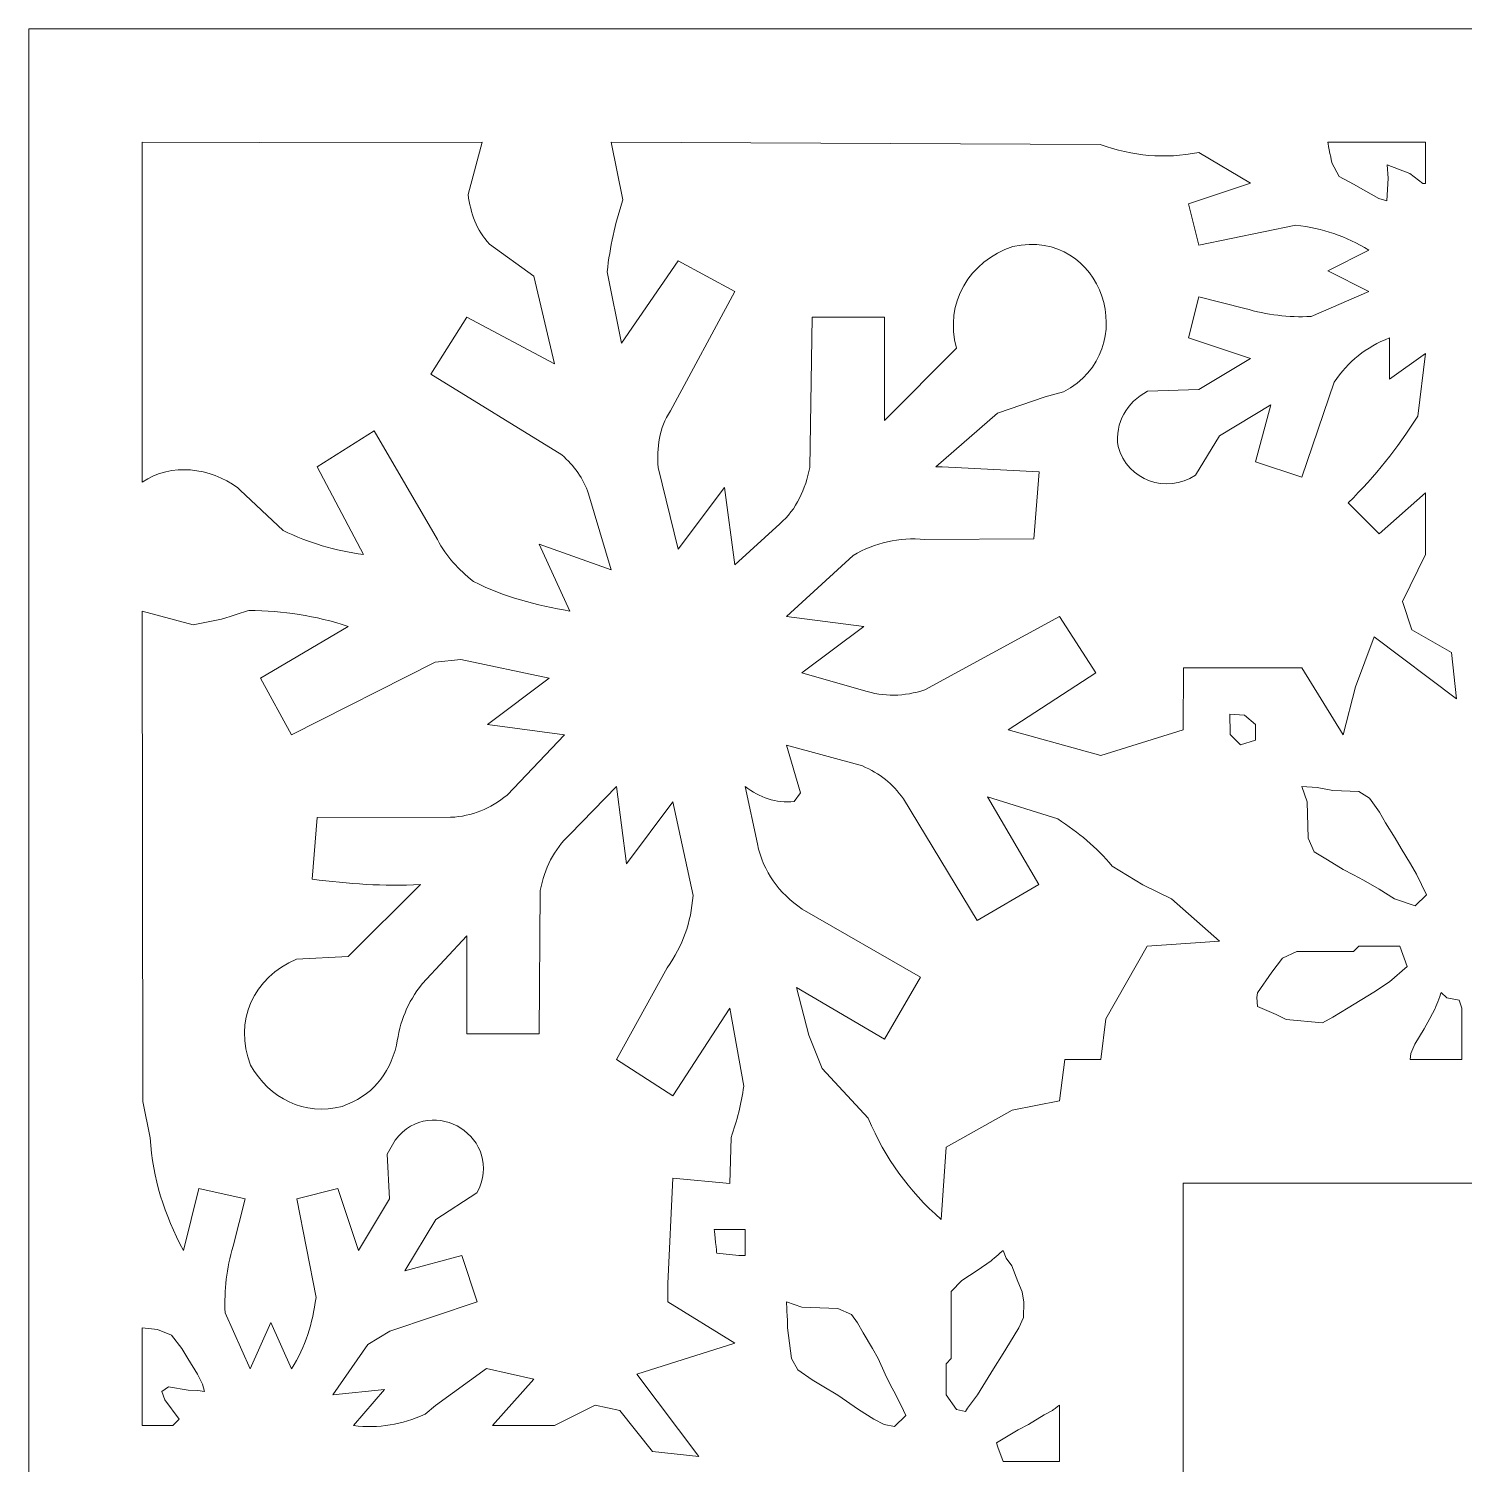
# Model space of a CAD drawing. Header units: centimetres. Extents: x -13.8 to 13.8, y -13.7 to 13.7.
# Drawn here: x 0.954 to 4.153, y 10.472 to 13.671 of the extents above; entities that cross this region are included whole.
import ezdxf

# ---------------------------------------------------------------- set-up
doc = ezdxf.new("R2010")
doc.units = ezdxf.units.CM
doc.header["$MEASUREMENT"] = 0
doc.layers.add('Layer 1', color=7, linetype='Continuous')

msp = doc.modelspace()

# ---------------------------------------------------------------- linework, layer by layer
at = {"layer": 'Layer 1', "lineweight": 0}
msp.add_lwpolyline([(0.95375, 0.85022), (13.77439, 0.85022), (13.77439, 13.67104), (0.95375, 13.67104), (0.95375, 0.85022)], close=True, dxfattribs=at)
at = {"layer": 'Layer 1', "color": 7, "lineweight": 0}
msp.add_lwpolyline([(3.52682, 3.42348), (11.2013, 3.42348), (11.2013, 11.09776), (3.52682, 11.09776), (3.52682, 3.42348)], close=True, dxfattribs=at)
for points, knots in [([(1.20631, 13.41845), (1.20631, 13.41845), (1.46883, 13.41731), (1.46883, 13.41731), (1.46883, 13.41731), (1.46883, 13.41731), (1.9645, 13.41845), (1.9645, 13.41845), (1.9645, 13.41845), (1.9645, 13.41845), (1.93307, 13.30129), (1.93307, 13.30129), (1.93307, 13.30129), (1.93841, 13.25901), (1.95175, 13.22318), (1.98051, 13.19099), (1.98051, 13.19099), (1.98051, 13.19099), (2.07917, 13.11955), (2.07917, 13.11955), (2.07917, 13.11955), (2.07917, 13.11955), (2.12547, 12.92447), (2.12547, 12.92447), (2.12547, 12.92447), (2.12547, 12.92447), (1.93002, 13.0279), (1.93002, 13.0279), (1.93002, 13.0279), (1.93002, 13.0279), (1.84982, 12.9014), (1.84982, 12.9014), (1.84982, 12.9014), (1.84982, 12.9014), (2.14205, 12.72119), (2.14205, 12.72119), (2.14205, 12.72119), (2.16891, 12.69682), (2.19026, 12.66938), (2.20129, 12.63433), (2.20129, 12.63433), (2.20129, 12.63433), (2.25159, 12.46478), (2.25159, 12.46478), (2.25159, 12.46478), (2.25159, 12.46478), (2.09099, 12.52233), (2.09099, 12.52233), (2.09099, 12.52233), (2.09099, 12.52233), (2.15994, 12.37297), (2.15994, 12.37297), (2.15994, 12.37297), (2.08451, 12.38689), (2.01344, 12.40345), (1.94486, 12.43927), (1.94486, 12.43927), (1.91094, 12.46575), (1.88504, 12.49433), (1.86466, 12.53243), (1.86466, 12.53243), (1.86466, 12.53243), (1.72332, 12.77495), (1.72332, 12.77495), (1.72332, 12.77495), (1.72332, 12.77495), (1.59682, 12.69457), (1.59682, 12.69457), (1.59682, 12.69457), (1.59682, 12.69457), (1.70006, 12.49931), (1.70006, 12.49931), (1.70006, 12.49931), (1.63529, 12.50825), (1.57928, 12.52408), (1.52062, 12.55305), (1.52062, 12.55305), (1.52062, 12.55305), (1.42479, 12.6424), (1.42479, 12.6424), (1.42479, 12.6424), (1.42479, 12.6424), (1.41966, 12.64793), (1.41966, 12.64793), (1.41966, 12.64793), (1.35698, 12.69251), (1.27316, 12.70489), (1.2063, 12.66031), (1.2063, 12.66031), (1.2063, 12.66031), (1.20631, 13.41845), (1.20631, 13.41845)], [0, 0, 0, 0, 0.0416667, 0.0416667, 0.0416667, 0.0416667, 0.0833333, 0.0833333, 0.0833333, 0.0833333, 0.125, 0.125, 0.125, 0.125, 0.1666667, 0.1666667, 0.1666667, 0.1666667, 0.2083333, 0.2083333, 0.2083333, 0.2083333, 0.25, 0.25, 0.25, 0.25, 0.2916667, 0.2916667, 0.2916667, 0.2916667, 0.3333333, 0.3333333, 0.3333333, 0.3333333, 0.375, 0.375, 0.375, 0.375, 0.4166667, 0.4166667, 0.4166667, 0.4166667, 0.4583333, 0.4583333, 0.4583333, 0.4583333, 0.5, 0.5, 0.5, 0.5, 0.5416667, 0.5416667, 0.5416667, 0.5416667, 0.5833333, 0.5833333, 0.5833333, 0.5833333, 0.625, 0.625, 0.625, 0.625, 0.6666667, 0.6666667, 0.6666667, 0.6666667, 0.7083333, 0.7083333, 0.7083333, 0.7083333, 0.75, 0.75, 0.75, 0.75, 0.7916667, 0.7916667, 0.7916667, 0.7916667, 0.8333333, 0.8333333, 0.8333333, 0.8333333, 0.875, 0.875, 0.875, 0.875, 0.9166667, 0.9166667, 0.9166667, 0.9166667, 1, 1, 1, 1]), ([(2.2516, 13.41845), (2.2516, 13.41845), (3.34145, 13.41332), (3.34145, 13.41332), (3.34145, 13.41332), (3.41556, 13.38702), (3.48395, 13.37998), (3.56148, 13.39541), (3.56148, 13.39541), (3.56148, 13.39541), (3.67636, 13.32646), (3.67636, 13.32646), (3.67636, 13.32646), (3.67636, 13.32646), (3.53862, 13.28055), (3.53862, 13.28055), (3.53862, 13.28055), (3.53862, 13.28055), (3.56129, 13.18853), (3.56129, 13.18853), (3.56129, 13.18853), (3.56129, 13.18853), (3.77769, 13.23293), (3.77769, 13.23293), (3.77769, 13.23293), (3.83828, 13.22608), (3.88837, 13.20912), (3.94057, 13.17729), (3.94057, 13.17729), (3.94057, 13.17729), (3.84876, 13.13138), (3.84876, 13.13138), (3.84876, 13.13138), (3.84876, 13.13138), (3.94039, 13.08508), (3.94039, 13.08508), (3.94039, 13.08508), (3.94039, 13.08508), (3.8122, 13.02965), (3.8122, 13.02965), (3.8122, 13.02965), (3.75963, 13.02737), (3.71446, 13.0329), (3.66417, 13.04775), (3.66417, 13.04775), (3.66417, 13.04775), (3.5613, 13.07384), (3.5613, 13.07384), (3.5613, 13.07384), (3.5613, 13.07384), (3.53863, 12.98182), (3.53863, 12.98182), (3.53863, 12.98182), (3.53863, 12.98182), (3.67637, 12.93591), (3.67637, 12.93591), (3.67637, 12.93591), (3.67637, 12.93591), (3.5613, 12.86696), (3.5613, 12.86696), (3.5613, 12.86696), (3.5613, 12.86696), (3.44719, 12.86315), (3.44719, 12.86315), (3.44719, 12.86315), (3.40015, 12.83762), (3.37443, 12.79362), (3.38147, 12.73991), (3.38147, 12.73991), (3.40298, 12.66411), (3.48834, 12.63304), (3.55424, 12.67609), (3.55424, 12.67609), (3.55424, 12.67609), (3.60758, 12.76353), (3.60758, 12.76353), (3.60758, 12.76353), (3.60758, 12.76353), (3.72225, 12.83248), (3.72225, 12.83248), (3.72225, 12.83248), (3.72225, 12.83248), (3.68777, 12.70598), (3.68777, 12.70598), (3.68777, 12.70598), (3.68777, 12.70598), (3.79122, 12.6715), (3.79122, 12.6715), (3.79122, 12.6715), (3.79122, 12.6715), (3.86284, 12.88314), (3.86284, 12.88314), (3.86284, 12.88314), (3.89483, 12.92923), (3.93333, 12.96201), (3.98667, 12.9818), (3.98667, 12.9818), (3.98667, 12.9818), (3.98667, 12.88999), (3.98667, 12.88999), (3.98667, 12.88999), (3.98667, 12.88999), (4.06687, 12.94733), (4.06687, 12.94733), (4.06687, 12.94733), (4.06687, 12.94733), (4.04935, 12.80731), (4.04935, 12.80731), (4.04935, 12.80731), (4.00305, 12.73434), (3.95563, 12.6751), (3.89465, 12.61435), (3.89465, 12.61435), (3.89465, 12.61435), (3.96344, 12.5454), (3.96344, 12.5454), (3.96344, 12.5454), (3.96344, 12.5454), (4.06687, 12.63703), (4.06687, 12.63703), (4.06687, 12.63703), (4.06687, 12.63703), (4.06687, 12.49929), (4.06687, 12.49929), (4.06687, 12.49929), (4.06687, 12.49929), (4.01562, 12.39451), (4.01562, 12.39451), (4.01562, 12.39451), (4.01562, 12.39451), (4.03581, 12.33106), (4.03581, 12.33106), (4.03581, 12.33106), (4.03581, 12.33106), (4.12439, 12.28095), (4.12439, 12.28095), (4.12439, 12.28095), (4.12439, 12.28095), (4.13582, 12.17771), (4.13582, 12.17771), (4.13582, 12.17771), (4.13582, 12.17771), (3.9522, 12.31545), (3.9522, 12.31545), (3.9522, 12.31545), (3.9522, 12.31545), (3.91048, 12.20401), (3.91048, 12.20401), (3.91048, 12.20401), (3.91048, 12.20401), (3.88325, 12.09752), (3.88325, 12.09752), (3.88325, 12.09752), (3.88325, 12.09752), (3.79123, 12.24648), (3.79123, 12.24648), (3.79123, 12.24648), (3.79123, 12.24648), (3.52702, 12.24667), (3.52702, 12.24667), (3.52702, 12.24667), (3.52702, 12.24667), (3.52683, 12.10874), (3.52683, 12.10874), (3.52683, 12.10874), (3.52683, 12.10874), (3.34318, 12.05122), (3.34318, 12.05122), (3.34318, 12.05122), (3.34318, 12.05122), (3.1363, 12.10874), (3.1363, 12.10874), (3.1363, 12.10874), (3.1363, 12.10874), (3.33175, 12.23524), (3.33175, 12.23524), (3.33175, 12.23524), (3.33175, 12.23524), (3.25118, 12.36137), (3.25118, 12.36137), (3.25118, 12.36137), (3.25118, 12.36137), (2.95096, 12.19735), (2.95096, 12.19735), (2.95096, 12.19735), (2.90447, 12.18325), (2.86008, 12.18079), (2.8138, 12.1964), (2.8138, 12.1964), (2.8138, 12.1964), (2.67704, 12.23527), (2.67704, 12.23527), (2.67704, 12.23527), (2.67704, 12.23527), (2.81478, 12.33872), (2.81478, 12.33872), (2.81478, 12.33872), (2.81478, 12.33872), (2.64256, 12.36139), (2.64256, 12.36139), (2.64256, 12.36139), (2.64256, 12.36139), (2.79078, 12.4972), (2.79078, 12.4972), (2.79078, 12.4972), (2.84145, 12.52559), (2.89251, 12.53834), (2.95099, 12.53244), (2.95099, 12.53244), (2.95099, 12.53244), (3.19388, 12.53379), (3.19388, 12.53379), (3.19388, 12.53379), (3.19388, 12.53379), (3.20531, 12.68333), (3.20531, 12.68333), (3.20531, 12.68333), (3.20531, 12.68333), (2.98961, 12.69473), (2.98961, 12.69473), (2.98961, 12.69473), (2.98961, 12.69473), (2.9755, 12.69473), (2.9755, 12.69473), (2.9755, 12.69473), (2.9755, 12.69473), (3.11247, 12.81456), (3.11247, 12.81456), (3.11247, 12.81456), (3.11247, 12.81456), (3.21896, 12.85094), (3.21896, 12.85094), (3.21896, 12.85094), (3.21896, 12.85094), (3.25992, 12.8616), (3.25992, 12.8616), (3.25992, 12.8616), (3.43746, 12.95476), (3.34774, 13.22945), (3.14715, 13.18545), (3.14715, 13.18545), (3.05018, 13.15346), (2.9934, 13.05972), (3.02161, 12.95915), (3.02161, 12.95915), (3.02161, 12.95915), (2.86064, 12.79799), (2.86064, 12.79799), (2.86064, 12.79799), (2.86064, 12.79799), (2.86064, 13.02791), (2.86064, 13.02791), (2.86064, 13.02791), (2.86064, 13.02791), (2.69968, 13.02792), (2.69968, 13.02792), (2.69968, 13.02792), (2.69968, 13.02792), (2.69455, 12.69283), (2.69455, 12.69283), (2.69455, 12.69283), (2.68484, 12.64579), (2.66521, 12.5993), (2.6275, 12.56787), (2.6275, 12.56787), (2.6275, 12.56787), (2.52728, 12.47643), (2.52728, 12.47643), (2.52728, 12.47643), (2.52728, 12.47643), (2.50463, 12.64883), (2.50463, 12.64883), (2.50463, 12.64883), (2.50463, 12.64883), (2.40118, 12.5109), (2.40118, 12.5109), (2.40118, 12.5109), (2.40118, 12.5109), (2.35641, 12.69283), (2.35641, 12.69283), (2.35641, 12.69283), (2.35355, 12.73646), (2.35869, 12.7816), (2.38385, 12.81914), (2.38385, 12.81914), (2.38385, 12.81914), (2.52728, 13.08507), (2.52728, 13.08507), (2.52728, 13.08507), (2.52728, 13.08507), (2.40118, 13.15402), (2.40118, 13.15402), (2.40118, 13.15402), (2.40118, 13.15402), (2.27468, 12.97037), (2.27468, 12.97037), (2.27468, 12.97037), (2.27468, 12.97037), (2.24269, 13.12925), (2.24269, 13.12925), (2.24269, 13.12925), (2.24954, 13.18508), (2.25984, 13.23612), (2.27793, 13.28967), (2.27793, 13.28967), (2.27793, 13.28967), (2.2516, 13.41845), (2.2516, 13.41845)], [0, 0, 0, 0, 0.0128205, 0.0128205, 0.0128205, 0.0128205, 0.025641, 0.025641, 0.025641, 0.025641, 0.0384615, 0.0384615, 0.0384615, 0.0384615, 0.0512821, 0.0512821, 0.0512821, 0.0512821, 0.0641026, 0.0641026, 0.0641026, 0.0641026, 0.0769231, 0.0769231, 0.0769231, 0.0769231, 0.0897436, 0.0897436, 0.0897436, 0.0897436, 0.1025641, 0.1025641, 0.1025641, 0.1025641, 0.1153846, 0.1153846, 0.1153846, 0.1153846, 0.1282051, 0.1282051, 0.1282051, 0.1282051, 0.1410256, 0.1410256, 0.1410256, 0.1410256, 0.1538462, 0.1538462, 0.1538462, 0.1538462, 0.1666667, 0.1666667, 0.1666667, 0.1666667, 0.1794872, 0.1794872, 0.1794872, 0.1794872, 0.1923077, 0.1923077, 0.1923077, 0.1923077, 0.2051282, 0.2051282, 0.2051282, 0.2051282, 0.2179487, 0.2179487, 0.2179487, 0.2179487, 0.2307692, 0.2307692, 0.2307692, 0.2307692, 0.2435897, 0.2435897, 0.2435897, 0.2435897, 0.2564103, 0.2564103, 0.2564103, 0.2564103, 0.2692308, 0.2692308, 0.2692308, 0.2692308, 0.2820513, 0.2820513, 0.2820513, 0.2820513, 0.2948718, 0.2948718, 0.2948718, 0.2948718, 0.3076923, 0.3076923, 0.3076923, 0.3076923, 0.3205128, 0.3205128, 0.3205128, 0.3205128, 0.3333333, 0.3333333, 0.3333333, 0.3333333, 0.3461538, 0.3461538, 0.3461538, 0.3461538, 0.3589744, 0.3589744, 0.3589744, 0.3589744, 0.3717949, 0.3717949, 0.3717949, 0.3717949, 0.3846154, 0.3846154, 0.3846154, 0.3846154, 0.3974359, 0.3974359, 0.3974359, 0.3974359, 0.4102564, 0.4102564, 0.4102564, 0.4102564, 0.4230769, 0.4230769, 0.4230769, 0.4230769, 0.4358974, 0.4358974, 0.4358974, 0.4358974, 0.4487179, 0.4487179, 0.4487179, 0.4487179, 0.4615385, 0.4615385, 0.4615385, 0.4615385, 0.474359, 0.474359, 0.474359, 0.474359, 0.4871795, 0.4871795, 0.4871795, 0.4871795, 0.5, 0.5, 0.5, 0.5, 0.5128205, 0.5128205, 0.5128205, 0.5128205, 0.525641, 0.525641, 0.525641, 0.525641, 0.5384615, 0.5384615, 0.5384615, 0.5384615, 0.5512821, 0.5512821, 0.5512821, 0.5512821, 0.5641026, 0.5641026, 0.5641026, 0.5641026, 0.5769231, 0.5769231, 0.5769231, 0.5769231, 0.5897436, 0.5897436, 0.5897436, 0.5897436, 0.6025641, 0.6025641, 0.6025641, 0.6025641, 0.6153846, 0.6153846, 0.6153846, 0.6153846, 0.6282051, 0.6282051, 0.6282051, 0.6282051, 0.6410256, 0.6410256, 0.6410256, 0.6410256, 0.6538462, 0.6538462, 0.6538462, 0.6538462, 0.6666667, 0.6666667, 0.6666667, 0.6666667, 0.6794872, 0.6794872, 0.6794872, 0.6794872, 0.6923077, 0.6923077, 0.6923077, 0.6923077, 0.7051282, 0.7051282, 0.7051282, 0.7051282, 0.7179487, 0.7179487, 0.7179487, 0.7179487, 0.7307692, 0.7307692, 0.7307692, 0.7307692, 0.7435897, 0.7435897, 0.7435897, 0.7435897, 0.7564103, 0.7564103, 0.7564103, 0.7564103, 0.7692308, 0.7692308, 0.7692308, 0.7692308, 0.7820513, 0.7820513, 0.7820513, 0.7820513, 0.7948718, 0.7948718, 0.7948718, 0.7948718, 0.8076923, 0.8076923, 0.8076923, 0.8076923, 0.8205128, 0.8205128, 0.8205128, 0.8205128, 0.8333333, 0.8333333, 0.8333333, 0.8333333, 0.8461538, 0.8461538, 0.8461538, 0.8461538, 0.8589744, 0.8589744, 0.8589744, 0.8589744, 0.8717949, 0.8717949, 0.8717949, 0.8717949, 0.8846154, 0.8846154, 0.8846154, 0.8846154, 0.8974359, 0.8974359, 0.8974359, 0.8974359, 0.9102564, 0.9102564, 0.9102564, 0.9102564, 0.9230769, 0.9230769, 0.9230769, 0.9230769, 0.9358974, 0.9358974, 0.9358974, 0.9358974, 0.9487179, 0.9487179, 0.9487179, 0.9487179, 0.9615385, 0.9615385, 0.9615385, 0.9615385, 0.974359, 0.974359, 0.974359, 0.974359, 1, 1, 1, 1]), ([(3.84876, 13.41845), (3.84876, 13.41845), (4.06688, 13.41845), (4.06688, 13.41845), (4.06688, 13.41845), (4.06688, 13.41845), (4.06688, 13.32643), (4.06688, 13.32643), (4.06688, 13.32643), (4.06688, 13.32643), (4.06098, 13.32606), (4.06098, 13.32606), (4.06098, 13.32606), (4.06098, 13.32606), (4.03203, 13.34815), (4.03203, 13.34815), (4.03203, 13.34815), (4.03203, 13.34815), (3.98155, 13.36778), (3.98155, 13.36778), (3.98155, 13.36778), (3.98155, 13.36778), (3.98346, 13.33767), (3.98346, 13.33767), (3.98346, 13.33767), (3.98346, 13.33767), (3.98079, 13.28777), (3.98079, 13.28777), (3.98079, 13.28777), (3.98079, 13.28777), (3.96251, 13.29253), (3.96251, 13.29253), (3.96251, 13.29253), (3.96251, 13.29253), (3.9288, 13.31195), (3.9288, 13.31195), (3.9288, 13.31195), (3.9288, 13.31195), (3.90594, 13.32433), (3.90594, 13.32433), (3.90594, 13.32433), (3.90594, 13.32433), (3.87432, 13.34148), (3.87432, 13.34148), (3.87432, 13.34148), (3.87432, 13.34148), (3.85813, 13.37215), (3.85813, 13.37215), (3.85813, 13.37215), (3.8581, 13.37215), (3.84953, 13.41215), (3.84876, 13.41845)], [0, 0, 0, 0, 0.0714286, 0.0714286, 0.0714286, 0.0714286, 0.1428571, 0.1428571, 0.1428571, 0.1428571, 0.2142857, 0.2142857, 0.2142857, 0.2142857, 0.2857143, 0.2857143, 0.2857143, 0.2857143, 0.3571429, 0.3571429, 0.3571429, 0.3571429, 0.4285714, 0.4285714, 0.4285714, 0.4285714, 0.5, 0.5, 0.5, 0.5, 0.5714286, 0.5714286, 0.5714286, 0.5714286, 0.6428571, 0.6428571, 0.6428571, 0.6428571, 0.7142857, 0.7142857, 0.7142857, 0.7142857, 0.7857143, 0.7857143, 0.7857143, 0.7857143, 0.8571429, 0.8571429, 0.8571429, 0.8571429, 1, 1, 1, 1]), ([(1.44407, 12.37451), (1.52199, 12.37319), (1.59171, 12.36366), (1.66582, 12.33869), (1.66582, 12.33869), (1.66582, 12.33869), (1.47056, 12.22344), (1.47056, 12.22344), (1.47056, 12.22344), (1.47056, 12.22344), (1.53951, 12.09731), (1.53951, 12.09731), (1.53951, 12.09731), (1.53951, 12.09731), (1.85934, 12.25963), (1.85934, 12.25963), (1.85934, 12.25963), (1.85934, 12.25963), (1.91689, 12.26553), (1.91689, 12.26553), (1.91689, 12.26553), (1.91689, 12.26553), (2.11369, 12.22343), (2.11369, 12.22343), (2.11369, 12.22343), (2.11369, 12.22343), (1.97595, 12.11998), (1.97595, 12.11998), (1.97595, 12.11998), (1.97595, 12.11998), (2.14817, 12.09731), (2.14817, 12.09731), (2.14817, 12.09731), (2.14817, 12.09731), (2.01995, 11.96282), (2.01995, 11.96282), (2.01995, 11.96282), (1.98204, 11.93271), (1.94261, 11.91557), (1.89403, 11.91366), (1.89403, 11.91366), (1.89403, 11.91366), (1.59685, 11.91329), (1.59685, 11.91329), (1.59685, 11.91329), (1.59685, 11.91329), (1.58542, 11.77536), (1.58542, 11.77536), (1.58542, 11.77536), (1.66755, 11.76583), (1.74372, 11.7584), (1.8268, 11.76412), (1.8268, 11.76412), (1.8268, 11.76412), (1.66564, 11.60315), (1.66564, 11.60315), (1.66564, 11.60315), (1.66564, 11.60315), (1.55057, 11.59725), (1.55057, 11.59725), (1.55057, 11.59725), (1.45474, 11.55743), (1.41, 11.45856), (1.44828, 11.36122), (1.44828, 11.36122), (1.49, 11.28674), (1.56753, 11.2475), (1.6523, 11.2692), (1.6523, 11.2692), (1.71821, 11.29264), (1.7567, 11.33855), (1.77364, 11.40599), (1.77364, 11.40599), (1.78068, 11.4578), (1.79764, 11.50087), (1.8306, 11.5422), (1.8306, 11.5422), (1.8306, 11.5422), (1.93003, 11.64925), (1.93003, 11.64925), (1.93003, 11.64925), (1.93003, 11.64925), (1.93003, 11.43076), (1.93003, 11.43076), (1.93003, 11.43076), (1.93003, 11.43076), (2.091, 11.43074), (2.091, 11.43074), (2.091, 11.43074), (2.091, 11.43074), (2.09367, 11.75059), (2.09367, 11.75059), (2.09367, 11.75059), (2.10396, 11.79935), (2.12299, 11.84126), (2.16035, 11.87574), (2.16035, 11.87574), (2.16035, 11.87574), (2.26343, 11.98223), (2.26343, 11.98223), (2.26343, 11.98223), (2.26343, 11.98223), (2.2861, 11.80983), (2.2861, 11.80983), (2.2861, 11.80983), (2.2861, 11.80983), (2.38955, 11.94776), (2.38955, 11.94776), (2.38955, 11.94776), (2.38955, 11.94776), (2.43432, 11.73916), (2.43432, 11.73916), (2.43432, 11.73916), (2.42956, 11.6782), (2.41204, 11.62809), (2.37659, 11.57837), (2.37659, 11.57837), (2.37659, 11.57837), (2.26343, 11.37358), (2.26343, 11.37358), (2.26343, 11.37358), (2.26343, 11.37358), (2.38956, 11.2928), (2.38956, 11.2928), (2.38956, 11.2928), (2.38956, 11.2928), (2.51603, 11.48825), (2.51603, 11.48825), (2.51603, 11.48825), (2.51603, 11.48825), (2.54728, 11.31434), (2.54728, 11.31434), (2.54728, 11.31434), (2.54138, 11.27396), (2.53299, 11.23795), (2.51889, 11.19985), (2.51889, 11.19985), (2.51889, 11.19985), (2.51603, 11.09775), (2.51603, 11.09775), (2.51603, 11.09775), (2.51603, 11.09775), (2.38956, 11.10918), (2.38956, 11.10918), (2.38956, 11.10918), (2.38956, 11.10918), (2.37773, 10.87447), (2.37773, 10.87447), (2.37773, 10.87447), (2.37773, 10.87447), (2.37831, 10.83351), (2.37831, 10.83351), (2.37831, 10.83351), (2.37831, 10.83351), (2.52727, 10.74149), (2.52727, 10.74149), (2.52727, 10.74149), (2.52727, 10.74149), (2.30915, 10.67254), (2.30915, 10.67254), (2.30915, 10.67254), (2.30915, 10.67254), (2.44708, 10.48871), (2.44708, 10.48871), (2.44708, 10.48871), (2.44708, 10.48871), (2.34363, 10.50014), (2.34363, 10.50014), (2.34363, 10.50014), (2.34363, 10.50014), (2.27087, 10.59121), (2.27087, 10.59121), (2.27087, 10.59121), (2.27087, 10.59121), (2.21621, 10.60359), (2.21621, 10.60359), (2.21621, 10.60359), (2.21621, 10.60359), (2.12554, 10.55768), (2.12554, 10.55768), (2.12554, 10.55768), (2.12554, 10.55768), (1.9876, 10.55769), (1.9876, 10.55769), (1.9876, 10.55769), (1.9876, 10.55769), (2.07923, 10.66112), (2.07923, 10.66112), (2.07923, 10.66112), (2.07923, 10.66112), (1.9739, 10.68493), (1.9739, 10.68493), (1.9739, 10.68493), (1.9739, 10.68493), (1.85997, 10.60225), (1.85997, 10.60225), (1.85997, 10.60225), (1.85997, 10.60225), (1.83711, 10.58301), (1.83711, 10.58301), (1.83711, 10.58301), (1.78435, 10.56052), (1.73461, 10.55081), (1.67746, 10.55787), (1.67746, 10.55787), (1.67746, 10.55787), (1.74641, 10.63807), (1.74641, 10.63807), (1.74641, 10.63807), (1.74641, 10.63807), (1.63116, 10.62664), (1.63116, 10.62664), (1.63116, 10.62664), (1.63116, 10.62664), (1.70985, 10.73827), (1.70985, 10.73827), (1.70985, 10.73827), (1.70985, 10.73827), (1.75882, 10.76838), (1.75882, 10.76838), (1.75882, 10.76838), (1.75882, 10.76838), (1.95313, 10.83352), (1.95313, 10.83352), (1.95313, 10.83352), (1.95313, 10.83352), (1.91865, 10.93676), (1.91865, 10.93676), (1.91865, 10.93676), (1.91865, 10.93676), (1.79215, 10.90247), (1.79215, 10.90247), (1.79215, 10.90247), (1.79215, 10.90247), (1.8611, 11.01714), (1.8611, 11.01714), (1.8611, 11.01714), (1.8611, 11.01714), (1.95273, 11.07675), (1.95273, 11.07675), (1.95273, 11.07675), (2.01673, 11.19639), (1.85309, 11.30191), (1.77062, 11.19409), (1.77062, 11.19409), (1.77062, 11.19409), (1.75292, 11.16284), (1.75292, 11.16284), (1.75292, 11.16284), (1.75292, 11.16284), (1.75768, 11.0632), (1.75768, 11.0632), (1.75768, 11.0632), (1.75768, 11.0632), (1.68891, 10.94813), (1.68891, 10.94813), (1.68891, 10.94813), (1.68891, 10.94813), (1.643, 11.08606), (1.643, 11.08606), (1.643, 11.08606), (1.643, 11.08606), (1.55098, 11.0632), (1.55098, 11.0632), (1.55098, 11.0632), (1.55098, 11.0632), (1.59403, 10.84299), (1.59403, 10.84299), (1.59403, 10.84299), (1.58622, 10.7847), (1.57059, 10.7344), (1.53974, 10.68429), (1.53974, 10.68429), (1.53974, 10.68429), (1.49344, 10.78753), (1.49344, 10.78753), (1.49344, 10.78753), (1.49344, 10.78753), (1.44753, 10.6841), (1.44753, 10.6841), (1.44753, 10.6841), (1.44753, 10.6841), (1.39133, 10.80888), (1.39133, 10.80888), (1.39133, 10.80888), (1.38942, 10.86127), (1.39458, 10.90717), (1.40943, 10.95766), (1.40943, 10.95766), (1.40943, 10.95766), (1.4361, 11.0632), (1.4361, 11.0632), (1.4361, 11.0632), (1.4361, 11.0632), (1.33286, 11.08606), (1.33286, 11.08606), (1.33286, 11.08606), (1.33286, 11.08606), (1.29838, 10.94813), (1.29838, 10.94813), (1.29838, 10.94813), (1.2557, 11.02909), (1.23017, 11.1072), (1.22464, 11.19922), (1.22464, 11.19922), (1.22464, 11.19922), (1.20808, 11.27981), (1.20808, 11.27981), (1.20808, 11.27981), (1.20808, 11.27981), (1.20631, 12.37297), (1.20631, 12.37297), (1.20631, 12.37297), (1.20631, 12.37297), (1.32005, 12.34212), (1.32005, 12.34212), (1.32005, 12.34212), (1.32005, 12.34212), (1.38329, 12.35487), (1.38329, 12.35487), (1.38329, 12.35487), (1.38329, 12.35488), (1.44428, 12.37451), (1.44407, 12.37451)], [0, 0, 0, 0, 0.0121951, 0.0121951, 0.0121951, 0.0121951, 0.0243902, 0.0243902, 0.0243902, 0.0243902, 0.0365854, 0.0365854, 0.0365854, 0.0365854, 0.0487805, 0.0487805, 0.0487805, 0.0487805, 0.0609756, 0.0609756, 0.0609756, 0.0609756, 0.0731707, 0.0731707, 0.0731707, 0.0731707, 0.0853659, 0.0853659, 0.0853659, 0.0853659, 0.097561, 0.097561, 0.097561, 0.097561, 0.1097561, 0.1097561, 0.1097561, 0.1097561, 0.1219512, 0.1219512, 0.1219512, 0.1219512, 0.1341463, 0.1341463, 0.1341463, 0.1341463, 0.1463415, 0.1463415, 0.1463415, 0.1463415, 0.1585366, 0.1585366, 0.1585366, 0.1585366, 0.1707317, 0.1707317, 0.1707317, 0.1707317, 0.1829268, 0.1829268, 0.1829268, 0.1829268, 0.195122, 0.195122, 0.195122, 0.195122, 0.2073171, 0.2073171, 0.2073171, 0.2073171, 0.2195122, 0.2195122, 0.2195122, 0.2195122, 0.2317073, 0.2317073, 0.2317073, 0.2317073, 0.2439024, 0.2439024, 0.2439024, 0.2439024, 0.2560976, 0.2560976, 0.2560976, 0.2560976, 0.2682927, 0.2682927, 0.2682927, 0.2682927, 0.2804878, 0.2804878, 0.2804878, 0.2804878, 0.2926829, 0.2926829, 0.2926829, 0.2926829, 0.304878, 0.304878, 0.304878, 0.304878, 0.3170732, 0.3170732, 0.3170732, 0.3170732, 0.3292683, 0.3292683, 0.3292683, 0.3292683, 0.3414634, 0.3414634, 0.3414634, 0.3414634, 0.3536585, 0.3536585, 0.3536585, 0.3536585, 0.3658537, 0.3658537, 0.3658537, 0.3658537, 0.3780488, 0.3780488, 0.3780488, 0.3780488, 0.3902439, 0.3902439, 0.3902439, 0.3902439, 0.402439, 0.402439, 0.402439, 0.402439, 0.4146341, 0.4146341, 0.4146341, 0.4146341, 0.4268293, 0.4268293, 0.4268293, 0.4268293, 0.4390244, 0.4390244, 0.4390244, 0.4390244, 0.4512195, 0.4512195, 0.4512195, 0.4512195, 0.4634146, 0.4634146, 0.4634146, 0.4634146, 0.4756098, 0.4756098, 0.4756098, 0.4756098, 0.4878049, 0.4878049, 0.4878049, 0.4878049, 0.5, 0.5, 0.5, 0.5, 0.5121951, 0.5121951, 0.5121951, 0.5121951, 0.5243902, 0.5243902, 0.5243902, 0.5243902, 0.5365854, 0.5365854, 0.5365854, 0.5365854, 0.5487805, 0.5487805, 0.5487805, 0.5487805, 0.5609756, 0.5609756, 0.5609756, 0.5609756, 0.5731707, 0.5731707, 0.5731707, 0.5731707, 0.5853659, 0.5853659, 0.5853659, 0.5853659, 0.597561, 0.597561, 0.597561, 0.597561, 0.6097561, 0.6097561, 0.6097561, 0.6097561, 0.6219512, 0.6219512, 0.6219512, 0.6219512, 0.6341463, 0.6341463, 0.6341463, 0.6341463, 0.6463415, 0.6463415, 0.6463415, 0.6463415, 0.6585366, 0.6585366, 0.6585366, 0.6585366, 0.6707317, 0.6707317, 0.6707317, 0.6707317, 0.6829268, 0.6829268, 0.6829268, 0.6829268, 0.695122, 0.695122, 0.695122, 0.695122, 0.7073171, 0.7073171, 0.7073171, 0.7073171, 0.7195122, 0.7195122, 0.7195122, 0.7195122, 0.7317073, 0.7317073, 0.7317073, 0.7317073, 0.7439024, 0.7439024, 0.7439024, 0.7439024, 0.7560976, 0.7560976, 0.7560976, 0.7560976, 0.7682927, 0.7682927, 0.7682927, 0.7682927, 0.7804878, 0.7804878, 0.7804878, 0.7804878, 0.7926829, 0.7926829, 0.7926829, 0.7926829, 0.804878, 0.804878, 0.804878, 0.804878, 0.8170732, 0.8170732, 0.8170732, 0.8170732, 0.8292683, 0.8292683, 0.8292683, 0.8292683, 0.8414634, 0.8414634, 0.8414634, 0.8414634, 0.8536585, 0.8536585, 0.8536585, 0.8536585, 0.8658537, 0.8658537, 0.8658537, 0.8658537, 0.8780488, 0.8780488, 0.8780488, 0.8780488, 0.8902439, 0.8902439, 0.8902439, 0.8902439, 0.902439, 0.902439, 0.902439, 0.902439, 0.9146341, 0.9146341, 0.9146341, 0.9146341, 0.9268293, 0.9268293, 0.9268293, 0.9268293, 0.9390244, 0.9390244, 0.9390244, 0.9390244, 0.9512195, 0.9512195, 0.9512195, 0.9512195, 0.9634146, 0.9634146, 0.9634146, 0.9634146, 0.9756098, 0.9756098, 0.9756098, 0.9756098, 1, 1, 1, 1]), ([(3.63027, 12.14324), (3.63027, 12.14324), (3.66361, 12.14115), (3.66361, 12.14115), (3.66361, 12.14115), (3.66361, 12.14115), (3.68782, 12.12001), (3.68782, 12.12001), (3.68782, 12.12001), (3.68782, 12.12001), (3.68782, 12.08572), (3.68782, 12.08572), (3.68782, 12.08572), (3.68782, 12.08572), (3.65411, 12.07485), (3.65411, 12.07485), (3.65411, 12.07485), (3.65411, 12.07485), (3.63104, 12.09808), (3.63104, 12.09808), (3.63104, 12.09808), (3.63101, 12.09807), (3.63119, 12.13657), (3.63027, 12.14324)], [0, 0, 0, 0, 0.1428571, 0.1428571, 0.1428571, 0.1428571, 0.2857143, 0.2857143, 0.2857143, 0.2857143, 0.4285714, 0.4285714, 0.4285714, 0.4285714, 0.5714286, 0.5714286, 0.5714286, 0.5714286, 0.7142857, 0.7142857, 0.7142857, 0.7142857, 1, 1, 1, 1]), ([(2.64253, 12.07426), (2.64253, 12.07426), (2.8117, 12.02796), (2.8117, 12.02796), (2.8117, 12.02796), (2.85057, 12.01177), (2.87875, 11.98872), (2.90314, 11.95443), (2.90314, 11.95443), (2.90314, 11.95443), (3.06734, 11.68373), (3.06734, 11.68373), (3.06734, 11.68373), (3.06734, 11.68373), (3.20527, 11.76411), (3.20527, 11.76411), (3.20527, 11.76411), (3.20527, 11.76411), (3.0906, 11.95937), (3.0906, 11.95937), (3.0906, 11.95937), (3.0906, 11.95937), (3.247, 11.90984), (3.247, 11.90984), (3.247, 11.90984), (3.29349, 11.87955), (3.33294, 11.84756), (3.36834, 11.80448), (3.36834, 11.80448), (3.36834, 11.80448), (3.43655, 11.76276), (3.43655, 11.76276), (3.43655, 11.76276), (3.43655, 11.76276), (3.50076, 11.73209), (3.50076, 11.73209), (3.50076, 11.73209), (3.50076, 11.73209), (3.60763, 11.63761), (3.60763, 11.63761), (3.60763, 11.63761), (3.60763, 11.63761), (3.44666, 11.62618), (3.44666, 11.62618), (3.44666, 11.62618), (3.44666, 11.62618), (3.35427, 11.46444), (3.35427, 11.46444), (3.35427, 11.46444), (3.35427, 11.46444), (3.34324, 11.37358), (3.34324, 11.37358), (3.34324, 11.37358), (3.34324, 11.37358), (3.26282, 11.37359), (3.26282, 11.37359), (3.26282, 11.37359), (3.26282, 11.37359), (3.2512, 11.28157), (3.2512, 11.28157), (3.2512, 11.28157), (3.2512, 11.28157), (3.14566, 11.2608), (3.14566, 11.2608), (3.14566, 11.2608), (3.14566, 11.2608), (2.99858, 11.17812), (2.99858, 11.17812), (2.99858, 11.17812), (2.99858, 11.17812), (2.98715, 11.01715), (2.98715, 11.01715), (2.98715, 11.01715), (2.91325, 11.08306), (2.86351, 11.15145), (2.82485, 11.24271), (2.82485, 11.24271), (2.82485, 11.24271), (2.72217, 11.35397), (2.72217, 11.35397), (2.72217, 11.35397), (2.72217, 11.35397), (2.69209, 11.42827), (2.69209, 11.42827), (2.69209, 11.42827), (2.69209, 11.42827), (2.66521, 11.53418), (2.66521, 11.53418), (2.66521, 11.53418), (2.66521, 11.53418), (2.86066, 11.41932), (2.86066, 11.41932), (2.86066, 11.41932), (2.86066, 11.41932), (2.94086, 11.55725), (2.94086, 11.55725), (2.94086, 11.55725), (2.94086, 11.55725), (2.6772, 11.70888), (2.6772, 11.70888), (2.6772, 11.70888), (2.62539, 11.74545), (2.5911, 11.79117), (2.57777, 11.85403), (2.57777, 11.85403), (2.57777, 11.85403), (2.55054, 11.98225), (2.55054, 11.98225), (2.55054, 11.98225), (2.58274, 11.95711), (2.61854, 11.94473), (2.65989, 11.94854), (2.65989, 11.94854), (2.65989, 11.94854), (2.67378, 11.96817), (2.67378, 11.96817), (2.67378, 11.96817), (2.67378, 11.96817), (2.64253, 12.07426), (2.64253, 12.07426)], [0, 0, 0, 0, 0.0322581, 0.0322581, 0.0322581, 0.0322581, 0.0645161, 0.0645161, 0.0645161, 0.0645161, 0.0967742, 0.0967742, 0.0967742, 0.0967742, 0.1290323, 0.1290323, 0.1290323, 0.1290323, 0.1612903, 0.1612903, 0.1612903, 0.1612903, 0.1935484, 0.1935484, 0.1935484, 0.1935484, 0.2258065, 0.2258065, 0.2258065, 0.2258065, 0.2580645, 0.2580645, 0.2580645, 0.2580645, 0.2903226, 0.2903226, 0.2903226, 0.2903226, 0.3225806, 0.3225806, 0.3225806, 0.3225806, 0.3548387, 0.3548387, 0.3548387, 0.3548387, 0.3870968, 0.3870968, 0.3870968, 0.3870968, 0.4193548, 0.4193548, 0.4193548, 0.4193548, 0.4516129, 0.4516129, 0.4516129, 0.4516129, 0.483871, 0.483871, 0.483871, 0.483871, 0.516129, 0.516129, 0.516129, 0.516129, 0.5483871, 0.5483871, 0.5483871, 0.5483871, 0.5806452, 0.5806452, 0.5806452, 0.5806452, 0.6129032, 0.6129032, 0.6129032, 0.6129032, 0.6451613, 0.6451613, 0.6451613, 0.6451613, 0.6774194, 0.6774194, 0.6774194, 0.6774194, 0.7096774, 0.7096774, 0.7096774, 0.7096774, 0.7419355, 0.7419355, 0.7419355, 0.7419355, 0.7741935, 0.7741935, 0.7741935, 0.7741935, 0.8064516, 0.8064516, 0.8064516, 0.8064516, 0.8387097, 0.8387097, 0.8387097, 0.8387097, 0.8709677, 0.8709677, 0.8709677, 0.8709677, 0.9032258, 0.9032258, 0.9032258, 0.9032258, 0.9354839, 0.9354839, 0.9354839, 0.9354839, 1, 1, 1, 1]), ([(3.79124, 11.98226), (3.79124, 11.98226), (3.82532, 11.98017), (3.82532, 11.98017), (3.82532, 11.98017), (3.82532, 11.98017), (3.85982, 11.9733), (3.85982, 11.9733), (3.85982, 11.9733), (3.85982, 11.9733), (3.91771, 11.97083), (3.91771, 11.97083), (3.91771, 11.97083), (3.91771, 11.97083), (3.94211, 11.95636), (3.94211, 11.95636), (3.94211, 11.95636), (3.94211, 11.95636), (3.9642, 11.92474), (3.9642, 11.92474), (3.9642, 11.92474), (3.9642, 11.92474), (3.97775, 11.90149), (3.97775, 11.90149), (3.97775, 11.90149), (3.97775, 11.90149), (3.9987, 11.8672), (3.9987, 11.8672), (3.9987, 11.8672), (3.9987, 11.8672), (4.01219, 11.84434), (4.01219, 11.84434), (4.01219, 11.84434), (4.01219, 11.84434), (4.03315, 11.80986), (4.03315, 11.80986), (4.03315, 11.80986), (4.03315, 11.80986), (4.04651, 11.78682), (4.04651, 11.78682), (4.04651, 11.78682), (4.04651, 11.78682), (4.0686, 11.74089), (4.0686, 11.74089), (4.0686, 11.74089), (4.0686, 11.74089), (4.04384, 11.71615), (4.04384, 11.71615), (4.04384, 11.71615), (4.04384, 11.71615), (3.99772, 11.73194), (3.99772, 11.73194), (3.99772, 11.73194), (3.99772, 11.73194), (3.96325, 11.75329), (3.96325, 11.75329), (3.96325, 11.75329), (3.96325, 11.75329), (3.92877, 11.77327), (3.92877, 11.77327), (3.92877, 11.77327), (3.92877, 11.77327), (3.90591, 11.7851), (3.90591, 11.7851), (3.90591, 11.7851), (3.90591, 11.7851), (3.88287, 11.79708), (3.88287, 11.79708), (3.88287, 11.79708), (3.88287, 11.79708), (3.84836, 11.81843), (3.84836, 11.81843), (3.84836, 11.81843), (3.84836, 11.81843), (3.81886, 11.83653), (3.81886, 11.83653), (3.81886, 11.83653), (3.81886, 11.83653), (3.80532, 11.8672), (3.80532, 11.8672), (3.80532, 11.8672), (3.80532, 11.8672), (3.80264, 11.94779), (3.80264, 11.94779), (3.80264, 11.94779), (3.80264, 11.94779), (3.79124, 11.98226), (3.79124, 11.98226)], [0, 0, 0, 0, 0.0434783, 0.0434783, 0.0434783, 0.0434783, 0.0869565, 0.0869565, 0.0869565, 0.0869565, 0.1304348, 0.1304348, 0.1304348, 0.1304348, 0.173913, 0.173913, 0.173913, 0.173913, 0.2173913, 0.2173913, 0.2173913, 0.2173913, 0.2608696, 0.2608696, 0.2608696, 0.2608696, 0.3043478, 0.3043478, 0.3043478, 0.3043478, 0.3478261, 0.3478261, 0.3478261, 0.3478261, 0.3913043, 0.3913043, 0.3913043, 0.3913043, 0.4347826, 0.4347826, 0.4347826, 0.4347826, 0.4782609, 0.4782609, 0.4782609, 0.4782609, 0.5217391, 0.5217391, 0.5217391, 0.5217391, 0.5652174, 0.5652174, 0.5652174, 0.5652174, 0.6086957, 0.6086957, 0.6086957, 0.6086957, 0.6521739, 0.6521739, 0.6521739, 0.6521739, 0.6956522, 0.6956522, 0.6956522, 0.6956522, 0.7391304, 0.7391304, 0.7391304, 0.7391304, 0.7826087, 0.7826087, 0.7826087, 0.7826087, 0.826087, 0.826087, 0.826087, 0.826087, 0.8695652, 0.8695652, 0.8695652, 0.8695652, 0.9130435, 0.9130435, 0.9130435, 0.9130435, 1, 1, 1, 1]), ([(3.91771, 11.62621), (3.91771, 11.62621), (4.00934, 11.62621), (4.00934, 11.62621), (4.00934, 11.62621), (4.00934, 11.62621), (4.02556, 11.58108), (4.02556, 11.58108), (4.02556, 11.58108), (4.02556, 11.58108), (3.98629, 11.5466), (3.98629, 11.5466), (3.98629, 11.5466), (3.98629, 11.5466), (3.95182, 11.52411), (3.95182, 11.52411), (3.95182, 11.52411), (3.95182, 11.52411), (3.8943, 11.48905), (3.8943, 11.48905), (3.8943, 11.48905), (3.8943, 11.48905), (3.85982, 11.46791), (3.85982, 11.46791), (3.85982, 11.46791), (3.85982, 11.46791), (3.83693, 11.45553), (3.83693, 11.45553), (3.83693, 11.45553), (3.83693, 11.45553), (3.75637, 11.46315), (3.75637, 11.46315), (3.75637, 11.46315), (3.75637, 11.46315), (3.73369, 11.47381), (3.73369, 11.47381), (3.73369, 11.47381), (3.73369, 11.47381), (3.69237, 11.49173), (3.69237, 11.49173), (3.69237, 11.49173), (3.69237, 11.49173), (3.69065, 11.5121), (3.69065, 11.5121), (3.69065, 11.5121), (3.69065, 11.5121), (3.69237, 11.52239), (3.69237, 11.52239), (3.69237, 11.52239), (3.69237, 11.52239), (3.72398, 11.56869), (3.72398, 11.56869), (3.72398, 11.56869), (3.72398, 11.56869), (3.74817, 11.59992), (3.74817, 11.59992), (3.74817, 11.59992), (3.74817, 11.59992), (3.77981, 11.61478), (3.77981, 11.61478), (3.77981, 11.61478), (3.77981, 11.61478), (3.90591, 11.61478), (3.90591, 11.61478), (3.90591, 11.61478), (3.90591, 11.61478), (3.91771, 11.62621), (3.91771, 11.62621)], [0, 0, 0, 0, 0.0555556, 0.0555556, 0.0555556, 0.0555556, 0.1111111, 0.1111111, 0.1111111, 0.1111111, 0.1666667, 0.1666667, 0.1666667, 0.1666667, 0.2222222, 0.2222222, 0.2222222, 0.2222222, 0.2777778, 0.2777778, 0.2777778, 0.2777778, 0.3333333, 0.3333333, 0.3333333, 0.3333333, 0.3888889, 0.3888889, 0.3888889, 0.3888889, 0.4444444, 0.4444444, 0.4444444, 0.4444444, 0.5, 0.5, 0.5, 0.5, 0.5555556, 0.5555556, 0.5555556, 0.5555556, 0.6111111, 0.6111111, 0.6111111, 0.6111111, 0.6666667, 0.6666667, 0.6666667, 0.6666667, 0.7222222, 0.7222222, 0.7222222, 0.7222222, 0.7777778, 0.7777778, 0.7777778, 0.7777778, 0.8333333, 0.8333333, 0.8333333, 0.8333333, 0.8888889, 0.8888889, 0.8888889, 0.8888889, 1, 1, 1, 1]), ([(4.10136, 11.52276), (4.10136, 11.52276), (4.11451, 11.51114), (4.11451, 11.51114), (4.11451, 11.51114), (4.11451, 11.51114), (4.14137, 11.50561), (4.14137, 11.50561), (4.14137, 11.50561), (4.14137, 11.50561), (4.14727, 11.48828), (4.14727, 11.48828), (4.14727, 11.48828), (4.14727, 11.48828), (4.14727, 11.37361), (4.14727, 11.37361), (4.14727, 11.37361), (4.14727, 11.37361), (4.03241, 11.37362), (4.03241, 11.37362), (4.03241, 11.37362), (4.03241, 11.37362), (4.0341, 11.38733), (4.0341, 11.38733), (4.0341, 11.38733), (4.0341, 11.38733), (4.04286, 11.4077), (4.04286, 11.4077), (4.04286, 11.4077), (4.04286, 11.4077), (4.06382, 11.44218), (4.06382, 11.44218), (4.06382, 11.44218), (4.06382, 11.44218), (4.0762, 11.46523), (4.0762, 11.46523), (4.0762, 11.46523), (4.0762, 11.46523), (4.08821, 11.48732), (4.08821, 11.48732), (4.08821, 11.48732), (4.08821, 11.48733), (4.09964, 11.51591), (4.10136, 11.52276)], [0, 0, 0, 0, 0.0833333, 0.0833333, 0.0833333, 0.0833333, 0.1666667, 0.1666667, 0.1666667, 0.1666667, 0.25, 0.25, 0.25, 0.25, 0.3333333, 0.3333333, 0.3333333, 0.3333333, 0.4166667, 0.4166667, 0.4166667, 0.4166667, 0.5, 0.5, 0.5, 0.5, 0.5833333, 0.5833333, 0.5833333, 0.5833333, 0.6666667, 0.6666667, 0.6666667, 0.6666667, 0.75, 0.75, 0.75, 0.75, 0.8333333, 0.8333333, 0.8333333, 0.8333333, 1, 1, 1, 1]), ([(2.48155, 10.99452), (2.48155, 10.99452), (2.5505, 10.99452), (2.5505, 10.99452), (2.5505, 10.99452), (2.5505, 10.99452), (2.5505, 10.93679), (2.5505, 10.93679), (2.5505, 10.93679), (2.5505, 10.93679), (2.53603, 10.9366), (2.53603, 10.9366), (2.53603, 10.9366), (2.53603, 10.9366), (2.48706, 10.94232), (2.48706, 10.94232), (2.48706, 10.94232), (2.48706, 10.94232), (2.48211, 10.98862), (2.48155, 10.99452)], [0, 0, 0, 0, 0.1666667, 0.1666667, 0.1666667, 0.1666667, 0.3333333, 0.3333333, 0.3333333, 0.3333333, 0.5, 0.5, 0.5, 0.5, 0.6666667, 0.6666667, 0.6666667, 0.6666667, 1, 1, 1, 1]), ([(3.12505, 10.94822), (3.12505, 10.94822), (3.1323, 10.93068), (3.1323, 10.93068), (3.1323, 10.93068), (3.1323, 10.93068), (3.14468, 10.91372), (3.14468, 10.91372), (3.14468, 10.91372), (3.14468, 10.91372), (3.15841, 10.87924), (3.15841, 10.87924), (3.15841, 10.87924), (3.15841, 10.87924), (3.16775, 10.85619), (3.16775, 10.85619), (3.16775, 10.85619), (3.16775, 10.85619), (3.17156, 10.83314), (3.17156, 10.83314), (3.17156, 10.83314), (3.17156, 10.83314), (3.17079, 10.79866), (3.17079, 10.79866), (3.17079, 10.79866), (3.17079, 10.79866), (3.16013, 10.77599), (3.16013, 10.77599), (3.16013, 10.77599), (3.16013, 10.77599), (3.13917, 10.74151), (3.13917, 10.74151), (3.13917, 10.74151), (3.13917, 10.74151), (3.12565, 10.71828), (3.12565, 10.71828), (3.12565, 10.71828), (3.12565, 10.71828), (3.10356, 10.68399), (3.10356, 10.68399), (3.10356, 10.68399), (3.10356, 10.68399), (3.06813, 10.62628), (3.06813, 10.62628), (3.06813, 10.62628), (3.06813, 10.62628), (3.04604, 10.59675), (3.04604, 10.59675), (3.04604, 10.59675), (3.04604, 10.59675), (3.04128, 10.58913), (3.04128, 10.58913), (3.04128, 10.58913), (3.04128, 10.58913), (3.02128, 10.59389), (3.02128, 10.59389), (3.02128, 10.59389), (3.02128, 10.59389), (2.99861, 10.62665), (2.99861, 10.62665), (2.99861, 10.62665), (2.99861, 10.62665), (2.99861, 10.6956), (2.99861, 10.6956), (2.99861, 10.6956), (2.99861, 10.6956), (3.00985, 10.70703), (3.00985, 10.70703), (3.00985, 10.70703), (3.00985, 10.70703), (3.00985, 10.85657), (3.00985, 10.85657), (3.00985, 10.85657), (3.00985, 10.85657), (3.03366, 10.88096), (3.03366, 10.88096), (3.03366, 10.88096), (3.03366, 10.88096), (3.06721, 10.90382), (3.06721, 10.90382), (3.06721, 10.90382), (3.06721, 10.90382), (3.09883, 10.92515), (3.09883, 10.92515), (3.09883, 10.92515), (3.09875, 10.92517), (3.11878, 10.94232), (3.12505, 10.94822)], [0, 0, 0, 0, 0.0434783, 0.0434783, 0.0434783, 0.0434783, 0.0869565, 0.0869565, 0.0869565, 0.0869565, 0.1304348, 0.1304348, 0.1304348, 0.1304348, 0.173913, 0.173913, 0.173913, 0.173913, 0.2173913, 0.2173913, 0.2173913, 0.2173913, 0.2608696, 0.2608696, 0.2608696, 0.2608696, 0.3043478, 0.3043478, 0.3043478, 0.3043478, 0.3478261, 0.3478261, 0.3478261, 0.3478261, 0.3913043, 0.3913043, 0.3913043, 0.3913043, 0.4347826, 0.4347826, 0.4347826, 0.4347826, 0.4782609, 0.4782609, 0.4782609, 0.4782609, 0.5217391, 0.5217391, 0.5217391, 0.5217391, 0.5652174, 0.5652174, 0.5652174, 0.5652174, 0.6086957, 0.6086957, 0.6086957, 0.6086957, 0.6521739, 0.6521739, 0.6521739, 0.6521739, 0.6956522, 0.6956522, 0.6956522, 0.6956522, 0.7391304, 0.7391304, 0.7391304, 0.7391304, 0.7826087, 0.7826087, 0.7826087, 0.7826087, 0.826087, 0.826087, 0.826087, 0.826087, 0.8695652, 0.8695652, 0.8695652, 0.8695652, 0.9130435, 0.9130435, 0.9130435, 0.9130435, 1, 1, 1, 1]), ([(2.64253, 10.83355), (2.64253, 10.83355), (2.67701, 10.82212), (2.67701, 10.82212), (2.67701, 10.82212), (2.67701, 10.82212), (2.75683, 10.81908), (2.75683, 10.81908), (2.75683, 10.81908), (2.75683, 10.81908), (2.7875, 10.80556), (2.7875, 10.80556), (2.7875, 10.80556), (2.7875, 10.80556), (2.80102, 10.7867), (2.80102, 10.7867), (2.80102, 10.7867), (2.80102, 10.7867), (2.81377, 10.76421), (2.81377, 10.76421), (2.81377, 10.76421), (2.81377, 10.76421), (2.83433, 10.72973), (2.83433, 10.72973), (2.83433, 10.72973), (2.83433, 10.72973), (2.84708, 10.70706), (2.84708, 10.70706), (2.84708, 10.70706), (2.84708, 10.70706), (2.86232, 10.67258), (2.86232, 10.67258), (2.86232, 10.67258), (2.86232, 10.67258), (2.87375, 10.64953), (2.87375, 10.64953), (2.87375, 10.64953), (2.87375, 10.64953), (2.8865, 10.6263), (2.8865, 10.6263), (2.8865, 10.6263), (2.8865, 10.6263), (2.90325, 10.59182), (2.90325, 10.59182), (2.90325, 10.59182), (2.90325, 10.59182), (2.90838, 10.58058), (2.90838, 10.58058), (2.90838, 10.58058), (2.90838, 10.58058), (2.88324, 10.55563), (2.88324, 10.55563), (2.88324, 10.55563), (2.88324, 10.55563), (2.86019, 10.56021), (2.86019, 10.56021), (2.86019, 10.56021), (2.86019, 10.56021), (2.83752, 10.57201), (2.83752, 10.57201), (2.83752, 10.57201), (2.83752, 10.57201), (2.80304, 10.59355), (2.80304, 10.59355), (2.80304, 10.59355), (2.80304, 10.59355), (2.75674, 10.62535), (2.75674, 10.62535), (2.75674, 10.62535), (2.75674, 10.62535), (2.72226, 10.64668), (2.72226, 10.64668), (2.72226, 10.64668), (2.72226, 10.64668), (2.69959, 10.65983), (2.69959, 10.65983), (2.69959, 10.65983), (2.69959, 10.65983), (2.66797, 10.68211), (2.66797, 10.68211), (2.66797, 10.68211), (2.66797, 10.68211), (2.65368, 10.70706), (2.65368, 10.70706), (2.65368, 10.70706), (2.65368, 10.70706), (2.64511, 10.77601), (2.64511, 10.77601), (2.64511, 10.77601), (2.64517, 10.77603), (2.64308, 10.82725), (2.64253, 10.83355)], [0, 0, 0, 0, 0.0416667, 0.0416667, 0.0416667, 0.0416667, 0.0833333, 0.0833333, 0.0833333, 0.0833333, 0.125, 0.125, 0.125, 0.125, 0.1666667, 0.1666667, 0.1666667, 0.1666667, 0.2083333, 0.2083333, 0.2083333, 0.2083333, 0.25, 0.25, 0.25, 0.25, 0.2916667, 0.2916667, 0.2916667, 0.2916667, 0.3333333, 0.3333333, 0.3333333, 0.3333333, 0.375, 0.375, 0.375, 0.375, 0.4166667, 0.4166667, 0.4166667, 0.4166667, 0.4583333, 0.4583333, 0.4583333, 0.4583333, 0.5, 0.5, 0.5, 0.5, 0.5416667, 0.5416667, 0.5416667, 0.5416667, 0.5833333, 0.5833333, 0.5833333, 0.5833333, 0.625, 0.625, 0.625, 0.625, 0.6666667, 0.6666667, 0.6666667, 0.6666667, 0.7083333, 0.7083333, 0.7083333, 0.7083333, 0.75, 0.75, 0.75, 0.75, 0.7916667, 0.7916667, 0.7916667, 0.7916667, 0.8333333, 0.8333333, 0.8333333, 0.8333333, 0.875, 0.875, 0.875, 0.875, 0.9166667, 0.9166667, 0.9166667, 0.9166667, 1, 1, 1, 1]), ([(1.20631, 10.77603), (1.20631, 10.77603), (1.24045, 10.77219), (1.24045, 10.77219), (1.24045, 10.77219), (1.24045, 10.77219), (1.27206, 10.75944), (1.27206, 10.75944), (1.27206, 10.75944), (1.27206, 10.75944), (1.29529, 10.72973), (1.29529, 10.72973), (1.29529, 10.72973), (1.29529, 10.72973), (1.30863, 10.70705), (1.30863, 10.70705), (1.30863, 10.70705), (1.30863, 10.70705), (1.32958, 10.67258), (1.32958, 10.67258), (1.32958, 10.67258), (1.32958, 10.67258), (1.34101, 10.65048), (1.34101, 10.65048), (1.34101, 10.65048), (1.34101, 10.65048), (1.34578, 10.63389), (1.34578, 10.63389), (1.34578, 10.63389), (1.34578, 10.63389), (1.33075, 10.63601), (1.33075, 10.63601), (1.33075, 10.63601), (1.33075, 10.63601), (1.3094, 10.63694), (1.3094, 10.63694), (1.3094, 10.63694), (1.3094, 10.63694), (1.26558, 10.644), (1.26558, 10.644), (1.26558, 10.644), (1.26558, 10.644), (1.25016, 10.63389), (1.25016, 10.63389), (1.25016, 10.63389), (1.25016, 10.63389), (1.25701, 10.61506), (1.25701, 10.61506), (1.25701, 10.61506), (1.25701, 10.61506), (1.28939, 10.57198), (1.28939, 10.57198), (1.28939, 10.57198), (1.28939, 10.57198), (1.27529, 10.55769), (1.27529, 10.55769), (1.27529, 10.55769), (1.27529, 10.55769), (1.20631, 10.55769), (1.20631, 10.55769), (1.20631, 10.55769), (1.20631, 10.55769), (1.20631, 10.77603), (1.20631, 10.77603)], [0, 0, 0, 0, 0.0588235, 0.0588235, 0.0588235, 0.0588235, 0.1176471, 0.1176471, 0.1176471, 0.1176471, 0.1764706, 0.1764706, 0.1764706, 0.1764706, 0.2352941, 0.2352941, 0.2352941, 0.2352941, 0.2941176, 0.2941176, 0.2941176, 0.2941176, 0.3529412, 0.3529412, 0.3529412, 0.3529412, 0.4117647, 0.4117647, 0.4117647, 0.4117647, 0.4705882, 0.4705882, 0.4705882, 0.4705882, 0.5294118, 0.5294118, 0.5294118, 0.5294118, 0.5882353, 0.5882353, 0.5882353, 0.5882353, 0.6470588, 0.6470588, 0.6470588, 0.6470588, 0.7058824, 0.7058824, 0.7058824, 0.7058824, 0.7647059, 0.7647059, 0.7647059, 0.7647059, 0.8235294, 0.8235294, 0.8235294, 0.8235294, 0.8823529, 0.8823529, 0.8823529, 0.8823529, 1, 1, 1, 1]), ([(3.25117, 10.6036), (3.25117, 10.6036), (3.25117, 10.4775), (3.25117, 10.4775), (3.25117, 10.4775), (3.25117, 10.4775), (3.12505, 10.4775), (3.12505, 10.4775), (3.12505, 10.4775), (3.12505, 10.4775), (3.11325, 10.50989), (3.11325, 10.50989), (3.11325, 10.50989), (3.11325, 10.50989), (3.11021, 10.51923), (3.11021, 10.51923), (3.11021, 10.51923), (3.11021, 10.51923), (3.15918, 10.54818), (3.15918, 10.54818), (3.15918, 10.54818), (3.15918, 10.54818), (3.18223, 10.56019), (3.18223, 10.56019), (3.18223, 10.56019), (3.18223, 10.56019), (3.21671, 10.58152), (3.21671, 10.58152), (3.21671, 10.58152), (3.21671, 10.58152), (3.23557, 10.59181), (3.23557, 10.59181), (3.23557, 10.59181), (3.23554, 10.5918), (3.24525, 10.59979), (3.25117, 10.6036)], [0, 0, 0, 0, 0.1, 0.1, 0.1, 0.1, 0.2, 0.2, 0.2, 0.2, 0.3, 0.3, 0.3, 0.3, 0.4, 0.4, 0.4, 0.4, 0.5, 0.5, 0.5, 0.5, 0.6, 0.6, 0.6, 0.6, 0.7, 0.7, 0.7, 0.7, 0.8, 0.8, 0.8, 0.8, 1, 1, 1, 1])]:
    msp.add_open_spline(points, degree=3, knots=knots, dxfattribs=at)

doc.saveas('drawing.dxf')
